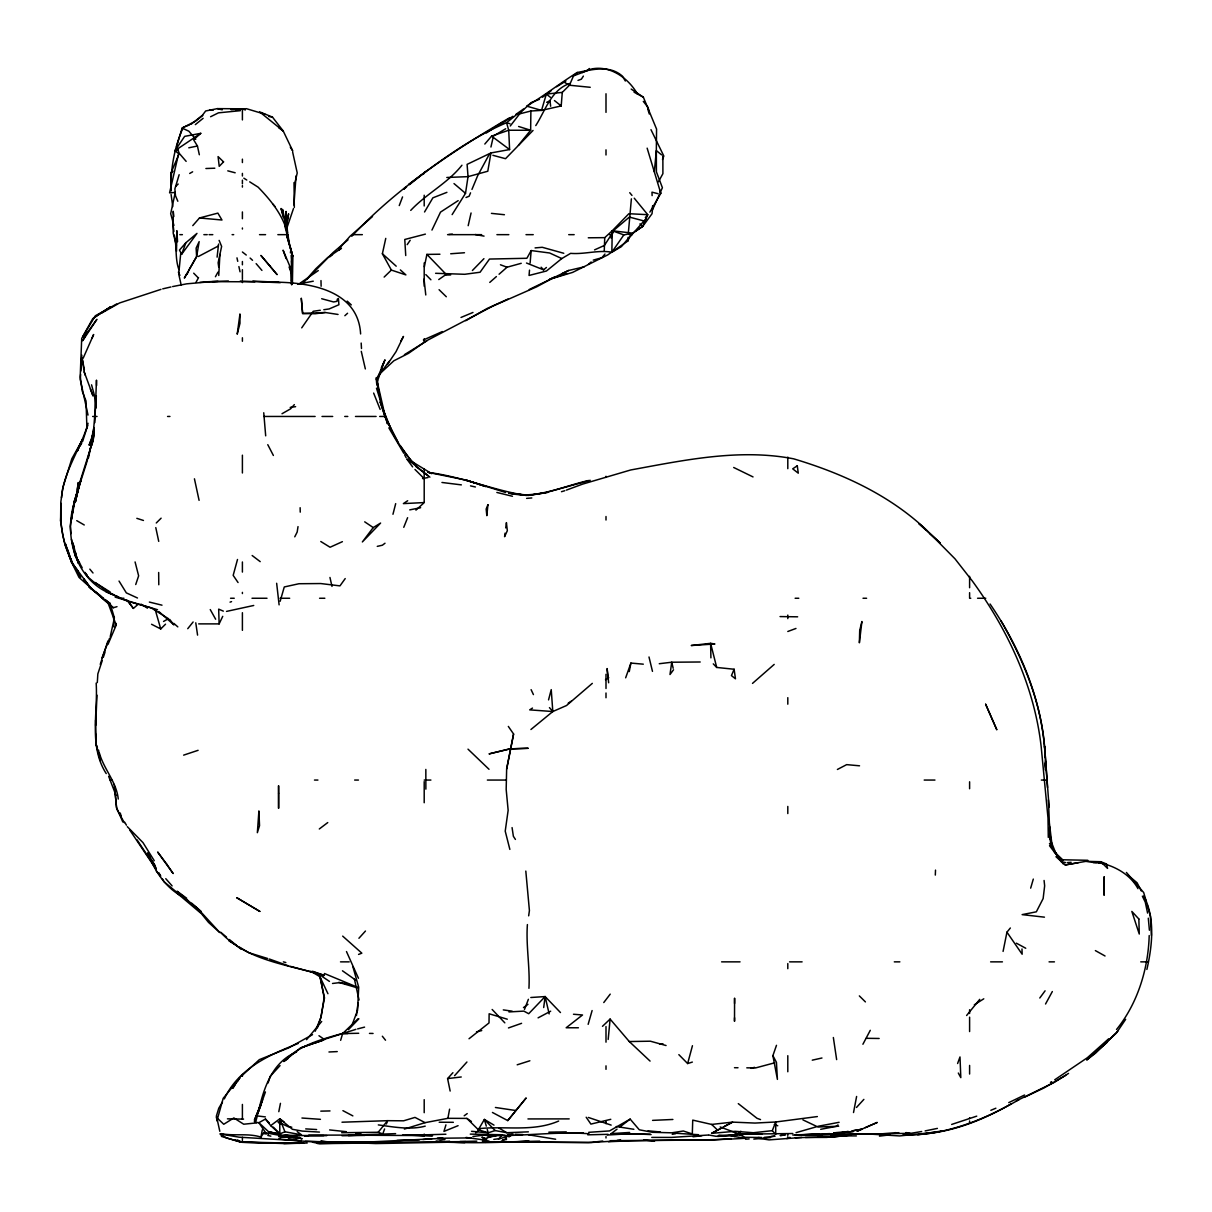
<?xml version="1.0" encoding="UTF-8"?>
<svg xmlns="http://www.w3.org/2000/svg" width="1212" height="1212" viewBox="0 0 1212 1212"><rect width="100%" height="100%" fill="white"/><g stroke="black" fill="none" stroke-linecap="round" stroke-linejoin="round"><path stroke-width="1.5" d="M734.533 1017.732L734.517 1021.307L734.578 998.143L734.563 1003.491M95.596 720.125L96.051 744.335L100.308 760.742L98.551 750.077M625.331 81.007L622.513 76.25C609.666 64.6 592.395 69.705 577.276 72.478L573.534 75.856L569.443 85.234L562.277 92.4L561.201 105.944L541.537 110.383L530.886 111.004L530.644 130.245L518.448 145.273M94.854 422.594L96.475 380.144L96.596 385.477M176.513 251.248L176.861 230.704L177.543 241.718M588.29 237.794L604.743 237.643L612.257 230.765L632.709 233.159L623.847 234.901L611.848 252.232L621.438 246.597L632.709 233.159L642.693 226.417L647.753 214.691L628.876 213.706L612.257 230.765L611.848 252.232C598.364 249.733 584.517 254.535 570.625 253.353L561.777 258.565L546.46 271.003L529.053 275.457L529.508 270.125M86.9 428.2L86.037 401.051L82.325 391.385L80.189 376.962L81.704 338.451L92.779 318.589L110.292 306.954M508.328 726.412L513.585 734.017L506.646 769.014L506.177 789.466L508.146 810.313L505.222 831.144L509.858 849.4M96.99 695.158L95.657 725.518M97.308 682.598L97.839 673.933L102.247 660.57M171.028 190.026C170.544 168.513 174.437 147 183.239 127.321L189.481 124.912M171.089 194.45L172.771 206.601M171.21 190.935L170.801 173.377L178.573 155.06M95.839 407.808L96.218 397.385M296.046 175.952L293.91 205.025M75.644 568.913C65.433 550.869 59.494 529.78 61.054 508.995M604.258 250.732L604.743 237.643M1149.203 935.558C1148.249 968.888 1137.629 1003.475 1116.525 1029.518M1149.4 930.24L1148.309 918.196M60.6 521.099L61.282 503.419M935.316 875.079L935.512 870.11M81.825 355.131L80.856 370.978M378.568 374.917L393.87 360.782L408.535 353.343L426.033 341.042L492.845 306.091L536.598 286.865L551.854 278.608L572.594 272.412L607.863 254.838L627.892 240.991L628.119 237.31M628.452 231.795L631.376 198.859M291.501 281.048L291.85 255.368M80.628 374.463L80.295 379.674L88.022 415.065M83.795 336.678L86.491 331.664M652.904 205.858L652.011 213.751L642.693 226.417L635.058 231.553M278.805 1111.677L280.457 1103.344M291.456 282.881L292.289 271.927L291.183 255.353M530.114 263.019L531.189 250.566L549.642 252.99L561.777 258.565M654.344 171.725L656.328 150.576L656.571 129.093L643.36 97.202L631.194 89.082M608.182 1039.441L610.106 1019.08L629.286 1041.547L650.071 1061.091M218.751 275.472L219.902 254.414L221.629 246.415L219.13 240.385M180.739 253.263L178.709 274.048L181.209 285.108M96.354 395.763L92.839 439.077L86.764 462.257L74.265 501.541L70.22 526.311L70.932 533.689M93.915 431.866L91.96 444.834M93.915 432.108L88.415 458.03M217.1 257.156L218.569 244.082M356.449 1015.52L358.07 1002.854M93.354 439.153L93.839 435.456M505.04 533.174L504.586 536.689L507.328 530.704L506.419 522.63L505.722 527.902M543.688 1007.536L545.127 996.567L530.826 997.506M76.189 498.238L76.901 492.996M77.371 489.497L78.295 482.497L75.447 501.632L79.81 482.391M290.425 252.899L290.895 249.324M91.824 444.971L94.006 428.927M527.402 924.574C525.856 945.648 530.083 967.024 528.947 988.31M528.659 915.833L529.417 910.576L525.811 871.08M452.121 214.615L465.514 193.329L468.029 176.649L467.105 164.362L490.966 152.939L509.601 149.561L508.722 130.245L506.571 122.7L516.539 114.64L530.886 111.004M298.016 526.614L297.182 532.038L294.758 536.825M506.646 769.014L513.585 734.017M286.714 224.584L288.592 213.797L286.699 224.432M490.966 152.939L487.785 171.24L468.029 176.649L446.804 177.482M303.788 1143.113L283.896 1143.552L262.55 1142.78L287.805 1143.052L239.915 1141.916L221.508 1136.417L221.114 1133.629C234.643 1136.295 247.824 1132.932 260.974 1137.098L262.277 1129.917M404.384 1129.069L425.079 1122.66L447.895 1118.328L449.591 1109.177M92.309 443.38L93.93 434.775M1146.885 969.433C1152.324 945.633 1155.294 918.332 1143.84 895.895M337.39 299.046L336.951 301.334L333.588 301.955L321.68 298.728M853.521 1112.54L856.611 1096.466M629.255 671.584L630.907 663.07L643.299 664.176M61.494 497.844C63.645 470.635 81.007 448.728 88.052 423.276M1003.082 951.405L1006.945 932.179L1010.353 927.998M93.915 427.533L91.733 438.123L94.188 431.093M424.367 266.746L426.897 254.399L439.941 254.232M219.902 254.414L218.13 262.822L218.705 266.958M400.354 269.912L405.884 274.897L391.37 270.079L382.386 253.747L385.764 238.385M75.447 501.632L79.78 482.437L92.854 440.926M110.247 636.542L114.352 618.317M468.18 225.69L471.074 212.979M490.936 147.031L493.435 136.077L505.677 128.76M295.107 182.148L297.228 172.937L292.637 152.061M392.961 514.282L395.688 503.631M548.551 699.885L551.233 689.628L552.808 711.535L530.932 729.503M269.367 1123.085L265.458 1119.024L258.868 1122.691L255.611 1122.327L257.005 1116.994M257.944 1113.434C263.413 1089.391 271.427 1062.257 296.531 1052.031M77.401 493.314L81.083 479.528L74.25 501.389L71.235 520.433L74.917 500.874C62.63 535.855 76.28 582.699 113.883 594.834M678.841 1054.637L687.643 1063.56L692.446 1045.714M237.507 559.474L233.174 575.367L238.052 582.533M100.248 664.358L107.868 641.072M256.55 1122.903L243.703 1124.221L233.871 1117.949L223.75 1124.266L217.584 1118.418L223.19 1098.33L239.749 1078.089L237.734 1081.013M588.153 1024.337L592.107 1010.55M280.154 601.273L284.275 586.956L298.97 583.73L320.725 583.548L339.966 585.881L345.208 578.578M1030.67 888.154L1033.306 879.079M340.648 1040.32L342.632 1033.578L358.707 1033.275M562.277 92.4L546.339 94.066L541.537 110.383L526.675 106.126C544.249 95.778 559.929 83.249 577.276 72.478M82.537 441.592L87.718 425.457M202.798 115.458L195.662 121.064L182.133 128.093L176.588 146.561L179.285 153.394L186.148 161.363M179.149 174.71L174.876 188.936L175.482 195.738L177.831 201.253M445.925 1124.872L443.956 1131.402L458.091 1125.675M276.245 1133.281L268.943 1131.963L267.867 1135.462L270.852 1136.159M611.09 238.113L612.924 232.234M268.094 1082.967L270.246 1076.286L280.063 1065.575M103.338 657.222L105.005 652.207M135.729 584.532L138.638 575.836L135.077 561.944M317.347 1028.034L321.15 1016.701L324.149 997.521L320.135 976.781L310.726 971.266M286.456 229.28L293.471 208.585M384.098 361.858L376.659 383.568L376.326 379.068M772.892 1055.652L776.438 1062.333L777.407 1079.392L772.892 1055.652L776.483 1045.32M94.006 431.366L89.097 445.243L91.158 440.123M262.125 1101.253L254.414 1120.206L262.595 1099.723M265.428 1091.936L256.974 1115.888L265.367 1116.903M625.665 677.811L630.907 663.07M384.583 1128.948L382.795 1133.917L378.174 1132.281L341.663 1132.72M386.386 1123.978L387.582 1120.676L403.596 1120.812L414.989 1117.403L425.079 1122.66M957.601 1063.53L959.995 1056.955L960.813 1077.635L958.313 1073.044M181.618 254.293L185.875 242.733L196.965 233.386L181.618 254.293L179.482 250.096L185.875 242.733M351.935 1025.291L357.54 1010.369L358.707 987.189L352.889 966.721M399.248 205.57L402.551 196.92M524.508 1009.414L528.387 999.309M101.975 657.874L109.61 638.194M403.763 527.326L407.611 517.691M260.989 1104.996L254.384 1121.63L255.611 1122.327M660.222 192.511L662.403 187.724L656.419 171.877L656.328 150.576L661.57 154.848M772.286 1130.66L775.695 1134.326L775.756 1121.994L754.985 1123.069L732.533 1122.115L711.611 1133.341L735.199 1131.311L753.394 1132.735L772.286 1130.66L775.756 1121.994L817.358 1116.57M627.892 240.991L629.24 237.703L646.481 218.16M662.479 159.408L663.843 156.075L650.98 129.669M377.296 378.553L385.007 359.828L381.356 367.706M315.211 1031.23L320.741 1017.792L324.498 997.885L319.998 977.023M108.019 644.314L116.185 625.165L116.019 623.392M470.544 192.829L469.12 196.238L465.999 197.495M471.953 189.42L477.634 175.77L489.254 154.333M734.124 669.251L731.457 675.599L735.457 678.811L734.124 669.251L716.701 667.448L713.277 663.873M82.249 439.744L77.401 450.955L82.492 439.623L71.811 458.803L62.842 487.497L60.827 501.935L60.6 520.918L62.827 535.159L64.933 544.688L71.629 562.383L79.038 577.442L113.307 607.727L117.003 606.667M92.142 337.906L93.642 334.512L83.158 358.222M659.586 194.087L652.662 209.418L652.526 205.964M431.957 230.068L440.517 212.115L458.181 200.631M198.692 623.877L219.13 623.892L222.735 616.332M862.914 1044.259L870.277 1030.306M1045.547 1004.006L1052.334 991.537M195.965 282.396L198.541 277.639M658.464 181.77L662.903 173.664L662.873 155.909M80.204 445.834L81.765 443.001M215.433 276.73L217.963 272.139M531.189 250.566L526.887 258.277L489.497 259.05L480.073 272.245L464.726 274.291L435.608 273.291M649.859 212.13L660.813 193.344L647.147 148.152M535.765 125.594C545.415 110.534 551.036 90.006 569.534 83.537M186.966 273.488L184.345 278.093L196.617 256.596L199.162 241.627L196.132 248.127L196.617 256.596L188.724 270.412M377.371 377.311L389.249 361.267M400.824 341.087L403.49 336.436L396.006 351.722L387.476 364.357M528.371 1131.841L506.828 1132.72L495.087 1130.554L488.209 1132.811L478.331 1129.72L484.376 1119.433L493.996 1125.13M424.548 211.979L432.881 197.829L446.91 192.344M222.478 1101.981L218.781 1108.192L216.418 1115.949L219.811 1131.296M224.326 1098.89C238.34 1068.666 268.988 1054.894 298.197 1043.487M82.734 336.754L95.324 315.787L116.67 303.97M260.974 1137.098L263.792 1132.417M583.381 76.098L581.366 79.174L577.988 80.416M1125.645 1019.337L1116.373 1033.094L1099.663 1048.501M186.709 274.427L188.527 271.761M232.81 1088.028L239.885 1077.574M232.734 1088.315L234.734 1085.391M407.171 244.642L410.186 240.279M301.727 327.846L313.226 311.287L320.286 310.257M1039.79 998.006L1045.077 990.825M589.244 68.493L587.775 70.493L573.534 75.856M673.539 669.766L669.994 674.523L671.736 662.222L700.203 661.994M373.251 527.568L362.358 541.946L380.598 523.054L373.251 527.568L364.706 521.842M603.773 1002.551L610.227 994.128M510.267 126.003L520.796 112.352L531.098 102.596L539.401 99.339M187.739 628.695L193.117 621.983M378.174 1132.281L387.582 1120.676L341.996 1122.206M507.752 1120.6L526.008 1098.148L507.752 1120.6L492.436 1112.464M966.615 1015.504L979.735 999.355M454.576 1075.695L466.923 1062.015M645.329 217.599L647.753 214.691L634.24 198.192M306.56 1039.669L321.68 1021.474M604.97 254.035L601.894 257.701L593.244 260.125M484.815 144.046L491.602 136.123L508.722 130.245L530.644 130.245L518.6 126.472M501.874 1135.189L498.496 1139.128L511.934 1135.008L508.934 1136.78M461.939 165.226C447.713 183.224 426.412 193.693 410.732 210.388M338.754 249.127L349.92 236.37L372.523 216.524M837.977 1124.857L836.719 1126.296L820.691 1129.311M192.769 225.629L199.495 217.963L217.872 213.115L221.963 220.008L199.495 217.963M303.97 282.199L315.771 268.791L327.725 257.55L341.466 248.218L338.618 250.354M294.349 404.626L290.562 408.853L282.017 413.731M358.919 938.27L365.463 931.043M450.152 1091.058L447.592 1078.589L452.924 1072.696M307 279.139L333.088 252.52L347.995 239.855M856.49 1107.465L863.868 1099.39M285.199 1060.061C303.894 1041.259 331.709 1037.396 355.889 1029.336M170.801 173.377L172.983 171.089M1107.435 1042.093L1086.694 1060L1095.815 1052.955L1117.767 1031.2M560.474 1012.55L545.127 996.567L528.705 1013.717L523.857 1011.111L508.934 1011.929M348.42 1029.67L358.888 1018.792M472.407 270.503L483.936 258.671M533.053 130.441L505.525 158.696L492.875 155.303M1108.722 1038.745L1087.452 1057.652L1054.713 1079.801M151.561 624.271L160.741 628.952L165.529 624.18M156.272 522.978L161.12 518.175M384.143 277.078L391.37 270.079M342.299 1033.866L358.116 1018.716M351.783 236.249C397.248 187.875 452.591 151.015 509.676 117.715M602.485 1026.322L610.106 1019.08M403.626 189.133L406.171 186.724M408.717 184.33C439.502 161.272 470.892 137.88 506.571 122.7L510.01 123.775M277.654 1133.72L280.775 1135.568L265.731 1132.811L263.413 1133.447L266.367 1134.023M175.634 186.406L178.194 184.057M241.279 1076.286L259.353 1059.636L288.683 1047.88L312.529 1034.654M475.725 1132.826L480.467 1128.493C506.586 1126.024 533.538 1131.932 558.656 1121.039M415.943 510.131L424.276 502.571L403.384 503.601L407.671 500.738M344.859 315.711L347.571 313.257M173.922 225.477L170.68 213.691L175.27 192.45L169.574 192.875L178.618 153.606L174.952 150.682L184.633 136.38L200.768 133.32L193.587 139.728L197.435 146.016L199.344 154.757M489.769 282.411L496.405 276.563M499.071 274.23L507.04 267.216L521.236 263.307M330.043 256.747L332.542 254.565M752.5 683.401L774.195 664.403M126.836 599.955L133.396 608.409L138.229 604.197M498.677 125.412L512.873 116.307M592.32 683.371L566.534 705.52L552.808 711.535L529.689 709.868L532.492 708.066M526.493 263.019L543.552 269.837L546.43 267.473M588.471 264.201L591.183 261.974M319.513 1041.517L322.846 1040.199L300.576 1047.91L283.76 1061.53L288.153 1058.44M195.329 124.609L203.116 118.321M403.778 189.193L406.596 186.936M409.414 184.678L426.366 171.134M191.041 124.321L202.465 115.216L205.661 110.974L217.372 108.626L241.839 108.807L245.369 109.959M720.17 1126.963L737.896 1133.584L740.85 1131.235M469.029 1038.745L489.012 1022.943L489.133 1013.777L507.283 1019.201M617.029 1129.16L611.181 1133.629L629.619 1132.447M619.938 1126.933L630.164 1119.115L639.3 1129.796L652.571 1132.311L671.736 1132.811L683.326 1131.008L692.31 1133.932L692.734 1120.115L711.656 1124.433L732.533 1122.115L724.488 1126.433M280.033 1138.129L282.426 1136.311M319.301 828.978L327.755 822.569M265.458 1119.024L270.7 1125.645L279.775 1118.812L284.123 1122.009M385.007 543.234L382.371 545.218L377.265 546.37M542.476 97.202L545.309 95.112M548.142 93.021L550.975 90.93M556.641 86.749L565.868 81.052M523.463 1007.596L527.962 1004.354M464.196 1115.767L467.226 1113.586M508.919 1136.614L511.888 1134.508M515.888 114.382L523.493 109.035M438.759 279.563L446.167 274.382L426.897 254.399M298.425 284.335L318.301 270.564M200.768 133.32L174.952 150.682L178.422 149.955M486.345 132.956L502.329 122.306M1065.727 1075.317L1043.971 1087.952L1024.201 1097.375M93.9 317.741L110.701 306.697M426.882 340.83L404.414 354.692M568.216 703.142L571.382 701.127M974.327 1004.793L983.78 998.809M1068.545 1073.408L1054.167 1082.437L1016.262 1100.935M605.47 679.765L608.757 677.735M1051.713 1081.634L1050.456 1082.361M101.217 313.317L119.549 302.97L160.969 289.365M506.222 1138.386L500.511 1141.765L488.36 1142.249M508.464 1027.943L521.584 1023.322M163.544 621.468L168.407 618.665L151.258 607.924L127.911 601.319L105.944 591.744M189.693 173.468L192.632 171.801M630.164 1119.115L609.545 1130.917L588.699 1132.326M465.726 320.695L487.057 308.53L508.025 299.046M538.083 1017.853L550.672 1011.187M1010.975 1103.95C983.129 1119.949 952.602 1132.281 920.226 1134.205M218.357 245.991L198.389 256.505M711.611 1133.341L721.261 1128.16M1019.171 1099.526C983.856 1120.115 944.284 1135.886 902.864 1135.068M584.184 266.837L568.64 270.473L529.205 289.501M837.401 769.468L846.658 764.636L859.535 765.802M1024.579 1095.012L1008.748 1102.632M582.427 72.508C603.273 60.797 626.907 75.22 637.451 94.081M210.6 116.731L218.478 112.837L240.385 110.671M546.657 102.308L550.006 100.747L550.642 106.247M554.414 277.078L549.672 279.29L567.095 273.412M562.323 273.412L568.64 270.473M486.906 1138.886L483.194 1137.523M322.528 1141.916L339.905 1142.689L320.771 1141.234L341.905 1143.295L355.237 1142.386M342.39 541.673L330.073 547.248L320.786 541.506M594.562 249.884L604.394 245.445L614.666 229.553L629.361 217.084L644.799 221.16M423.382 339.966L442.335 331.573M862.05 1129.069L856.975 1131.281L877.246 1122.433L865.429 1127.599M314.741 1043.108L319.877 1040.941M460.999 317.453L472.968 312.454M990.825 1110.298L995.87 1108.222M265.731 1132.811L258.868 1122.691L268.776 1131.932L279.805 1133.887L284.941 1131.781L301.485 1134.811L297.137 1131.599M358.555 954.42L361.843 953.177L342.678 936.118M787.8 631.497L795.966 628.452M786.724 1138.553L789.906 1137.371M566.383 490.118L582.654 484.103L630.71 469.968C684.189 460.181 739.396 448.319 793.663 458.833C842.204 473.316 889.775 495.057 926.862 530.341L954.98 558.808L972.236 580.866C1007.748 629.558 1034.624 686.946 1041.244 747.349L1048.001 818.055L1048.289 837.431M487.936 1140.992L484.603 1142.068L489.148 1141.189M230.053 602.152L231.553 601.622M300.576 1047.91L322.846 1040.199M976.736 1116.146L951.662 1124.448M183.633 755.137L198.101 750.319M472.922 1136.508L481.331 1135.417M425.215 1126.145C410.126 1130.16 393.552 1126.948 378.311 1124.903M517.191 1064.803L529.871 1060.773M687.643 1063.56L692.355 1062.076M321.574 1040.214L342.632 1033.578L347.844 1033.503M751.061 1068.363L754.515 1067.333M561.489 491.693L564.762 490.724M796.057 1132.659L818.539 1126.19L839.098 1122.312M588.517 480.497C562.489 486.451 536.143 499.526 509.055 493.163M590.244 480.3L544.733 492.905L529.977 495.163M937.406 1128.402L925.15 1130.902M774.695 1062.803L755.561 1067.939L746.789 1067.833M425.382 234.128L404.778 239.476L405.732 255.535M357.631 1028.897L364.57 1027.125M226.523 611.409L253.732 605.47M205.904 168.513L214.827 168.21M487.239 1137.765L497.738 1135.159M510.07 748.789L489.027 753.909L510.1 748.865L528.038 748.289L510.1 748.865M610.787 1119.312L590.895 1124.1L586.184 1117.237M476.498 1031.836L481.725 1030.594M162.741 288.85L170.983 286.956M812.267 1060.167L821.963 1058M188.784 147.803L197.435 146.016M409.747 509.873L420.625 507.707M172.634 286.577L186.678 283.835L207.161 282.017M297.804 284.169L313.272 281.184M422.549 478.573L428.063 477.513M487.285 1137.189L498.102 1135.099M672.251 1134.311L675.675 1133.69M921.665 1131.523L910.454 1133.387L905.955 1132.584M1055.955 856.702L1065.181 864.944L1086.103 861.323L1100.829 861.717L1106.48 863.989L1107.556 868.398L1100.829 861.717M328.967 1051.986L337.239 1051.592M851.975 1130.902L861.035 1129.387L853.778 1130.584M1065.181 864.944L1078.089 862.777M544.733 492.905L547.991 492.36M539.779 1141.128L512.009 1141.78L588.335 1142.658L611.954 1141.204M617.135 1140.386L620.589 1139.841M917.726 1134.765L942.951 1130.796M542.567 493.208L528.129 495.435L509.07 493.239M323.816 309.727L329.119 308.954L338.905 304.742L338.421 298.47M290.198 407.368L295.607 406.687M395.612 1133.629L365.933 1134.674M325.164 312.499L315.135 313.741L302.621 313.499L301.303 298.394L302.621 313.499L325.164 312.499L338.042 314.453M493.814 1139.371L498.92 1138.735M602.773 1141.007L591.714 1142.386L507.722 1142.174L529.114 1141.265C498.208 1142.371 466.878 1143.961 436.123 1141.007M850.324 1134.947L835.356 1136.811L795.36 1137.689M879.457 1136.144L888.532 1135.008M939.103 1131.856L899.546 1135.932L865.58 1133.796M332.512 983.477L339.86 982.584L348.48 984.114M659.267 663.721L671.736 662.222L673.175 668.251M447.592 1078.589L461.242 1076.983M502.556 1140.007L506.434 1139.553L506.283 1136.644M692.991 1136.765L701.899 1135.735M771.241 1136.538L774.635 1136.159M780.483 1135.508L784.088 1135.099M764.257 1137.371L774.922 1136.174M780.255 1135.568L785.588 1134.962M836.992 1133.265L853.399 1131.432L842.567 1132.372M335.497 1142.34L330.073 1142.946L362.464 1142.325M235.825 109.777L246.46 108.686L264.943 114.246M339.224 1142.643L342.42 1142.34M830.841 1135.038L838.34 1135.826L847.218 1134.977M850.688 1135.129L826.629 1137.401L805.374 1137.447M422.897 1139.553L431.896 1138.735M437.29 1138.235L442.683 1137.735M753.819 1139.113L770.529 1137.583M535.083 247.899L542.249 247.293L563.777 253.278M448.849 234.416L452.394 234.128M526.614 498.374L531.81 497.95M231.053 109.671L241.839 108.807M717.58 1136.447L743.501 1134.477M450.697 253.762L464.469 252.747M608.5 1141.749C654.116 1139.416 699.9 1141.234 745.592 1138.235M801.844 1137.447L769.044 1139.886L758.121 1138.219M731.351 1138.659L714.716 1139.841L610.318 1140.674M745.501 1139.219L749.152 1138.947M1067.575 862.55L1071.166 862.323M759.303 1137.477L745.077 1137.295L740.002 1134.917M883.29 1133.705L898.804 1132.69M795.693 1135.189L819.176 1133.781M199.813 282.381L217.978 281.351M607.212 1135.038L630.225 1133.705L651.086 1134.553M795.223 1134.902L829.917 1133.629M659.601 1044.168L663.131 1043.971M500.904 1134.72L470.271 1134.114M507.858 1134.356L513.07 1134.068M818.63 1136.432L822.266 1136.25M818.464 1136.432L822.145 1136.25M482.512 1141.022L486.163 1140.84M757.954 1137.598L761.484 1137.432M652.571 1120.373L672.887 1119.464M389.431 1142.31L343.799 1142.992L378.795 1142.31M354.737 1135.068L308.696 1135.159M818.009 1127.024L838.674 1126.221M878.609 1134.296L889.911 1133.856M206.555 281.79L228.401 281.002M354.525 1142.719L445.698 1138.174L470.983 1137.901M734.654 1134.144L744.107 1133.841M212.206 281.669L254.868 281.79M1093.163 862.671L1096.481 862.565M833.75 1133.175L841.552 1132.947M362.055 1142.31L352.828 1142.583L375.781 1143.567L466.302 1141.901M423.821 1134.871L445.91 1134.235M529.356 1141.749L483.679 1141.962M445.304 275.063L450.667 274.927M430.048 1142.037L449.985 1141.507L430.245 1141.81M317.317 1143.507L393.324 1142.295M583.366 1132.962L555.096 1132.72M587.775 1134.826L608.06 1134.326M397.006 1140.416L419.291 1139.886M283.896 1143.552L307.212 1143.007M320.786 1111.146L329.997 1110.934M459.939 1141.522L476.831 1141.143M366.615 1135.038L348.238 1135.417L365.888 1135.083M707.929 1135.053L671.554 1137.417L651.768 1137.401M374.053 1142.977L319.726 1143.658L312.469 1142.174M629.286 1041.547L650.359 1041.199L666.07 1045.532M465.878 1141.628L321.044 1142.568L374.917 1142.355M548.839 1132.159L566.277 1131.887M342.011 1135.735L365.009 1135.402M881.578 1133.826L803.617 1135.023M430.972 1142.174L447.031 1141.977L439.956 1141.053M833.674 1132.856L837.159 1132.826M300.061 1143.325L263.049 1142.901M569.185 1118.888L527.947 1118.934M362.646 1135.25L424.215 1135.568L405.672 1135.053M323.771 1135.599L283.411 1135.477L268.943 1131.963M326.801 1135.629L304.394 1135.75L308.545 1135.795M179.815 234.658L182.406 234.658M203.874 234.658L207.222 234.658M209.07 234.658L212.797 234.658M232.098 234.658L233.689 234.658M259.519 234.658L265.564 234.658M277.851 234.658L288.305 234.658M353.45 234.658L362.358 234.658M447.576 234.658L481.649 234.658M496.92 234.658L508.828 234.658M526.008 234.658L533.235 234.658M568.716 234.658L574.17 234.658M609.348 234.658L612.166 234.658M629.255 234.658L632.103 234.658M92.642 416.458L94.536 416.458M95.475 416.458L97.051 416.458M167.574 416.458L169.938 416.458M263.837 416.458L315.12 416.458M322.013 416.458L332.694 416.458M344.738 416.458L347.783 416.458M355.48 416.458L376.099 416.458M379.689 416.458L382.962 416.458M383.204 416.458L385.931 416.458M103.611 598.258L88.87 587.123M120.897 598.258L123.957 598.258M230.553 598.258L234.234 598.258M252.005 598.258L267.004 598.258M280.063 598.258L289.683 598.258M319.574 598.258L324.846 598.258M795.133 598.258L798.784 598.258M863.02 598.258L866.595 598.258M970.782 598.258L969.6 598.258L969.6 592.683M977.569 598.258L985.765 598.258M110.08 780.058L111.883 780.058M314.469 780.058L317.923 780.058M354.646 780.058L358.449 780.058M424.2 780.058L430.896 780.058M487.36 780.058L505.571 780.058M924.195 780.058L934.952 780.058M1041.32 780.058L1046.986 780.058M340.496 961.858L349.207 961.858M721.61 961.858L740.047 961.858M789.557 961.858L802.102 961.858M894.304 961.858L899.865 961.858M990.613 961.858L1002.43 961.858M1049.062 961.858L1054.44 961.858M1140.75 961.858L1148.34 961.858M578.412 1027.776L566.171 1027.761L582.517 1014.989L573.488 1014.247M610.697 1134.023L650.268 1134.281M447.895 1118.328L466.847 1118.403L471.423 1121.494M838.34 1135.826L856.399 1135.917M439.183 1122.236L453.349 1122.312M384.522 1142.522L360.812 1142.371L380.962 1142.568M734.487 1067.711L738.002 1067.742M402.535 1135.038L432.593 1135.735L411.807 1135.023M822.857 1133.811L833.886 1133.947L848.355 1131.508L835.598 1132.644M866.292 1038.305L879.139 1038.472M299.576 1135.689L283.411 1135.477L290.865 1135.932L285.381 1134.947M780.058 616.575L797.647 616.817M589.017 1133.75C552.52 1131.023 515.615 1137.674 479.528 1134.902M240.249 281.063L280.26 282.684M369.463 1033.397L373.054 1033.457M430.26 1141.871L464.832 1142.628M340.208 1142.295L355.328 1142.552M227.447 1118.827L243.551 1119.13M322.18 1142.552L341.708 1142.916M305.379 1141.34L332.118 1141.931M1060.197 859.717L1087.815 860.293M298.41 1140.719L239.158 1137.189L219.917 1133.917L226.477 1137.962L242.082 1142.28L264.489 1142.81M737.896 1133.584L761.787 1134.19M234.689 1139.916L242.082 1142.28L277.2 1143.249M268.322 282.199C304.485 281.578 358.04 287.789 360.615 333.951M316.62 1129.539L305.712 1128.887M329.619 1129.932L346.344 1131.675M411.944 1135.008L417.382 1135.189M792.799 1135.038L910.182 1133.341M339.648 1142.461L305.591 1141.356L278.578 1139.007M515.267 1134.281L522.751 1134.553M718.928 1135.159L731.942 1135.659M252.899 281.063L278.654 282.275M319.468 1132.084L302.197 1131.084L292.41 1129.296L279.775 1118.812L279.805 1133.887L270.7 1125.645M698.551 1134.705L672.827 1133.068M278.593 1136.583L298.258 1137.795L279.987 1136.25L289.32 1137.083M209.934 109.868L213.327 110.08M301.94 1118.025L320.438 1119.327M792.83 1133.523L741.699 1134.19L716.095 1136.311L708.687 1134.977M660.434 1131.978L648.041 1130.826M293.062 1137.417L300.531 1138.068M471.559 1131.311L488.209 1132.811L487.239 1129.463M491.436 213.373L504.419 214.721M633.861 1129.296L616.257 1126.524M461.363 484.876L441.956 482.467M509.161 493.087L528.841 495.284M1044.456 917.166L1022.125 914.621L1036.336 911.818L1043.138 898.562L1044.653 885.836L1044.077 880.473M437.502 1138.568L444.971 1139.431M291.819 1127.205L288.335 1126.781L278.063 1121.964L280.442 1124.312M501.617 1134.962L505.01 1135.386M1086.103 861.323L1106.48 863.989M643.633 1139.856L654.51 1141.28M466.044 1137.432L486.36 1140.28L482.27 1137.265M503.298 1009.899L512.161 1011.172M495.42 1107.48L515.524 1110.48M590.229 87.294L569.443 85.234L563.595 81.855M733.836 1136.432L742.668 1137.841M355.646 1133.175L361.237 1134.084M528.371 1134.765L555.626 1139.235M526.447 495.496C492.981 490.284 461.545 476.422 427.685 472.362M894.971 1132.614L898.516 1133.205M268.731 116.443L272.458 117.094L283.199 130.957L292.819 151M475.286 234.537L484.042 236.113M161.999 605.182L149.364 602.076M470.514 485.876L475.422 486.982M288.395 1138.583L301.091 1140.962M429.078 472.574L465.772 480.028L505.54 492.451M1098.148 862.52C1113.919 865.383 1130.175 874.17 1137.977 888.669M227.78 170.847L235.173 172.786M424.2 478.649L414.974 469.453M512.464 496.269L496.859 492.451M1060.606 861.459L1065.772 862.671M217.372 108.626L222.235 109.837M296.955 1137.523L302.167 1138.825L296.773 1137.462M658.071 193.708L651.98 192.163L652.117 195.617M357.388 987.856L338.724 982.371M290.425 966.373L324.452 975.402L312.423 971.236M322.634 975.099C287.653 964.616 246.809 960.48 220.66 932.407M157.53 609.712L115.155 597.122M611.151 1125.115L588.381 1117.449M283.381 961.858L285.835 962.555M267.64 958.495L248.808 952.708L239.582 947.208M136.835 518.342L143.455 520.463M474.119 482.755L465.772 480.028L485.754 486.542L477.467 483.846M612.257 230.765L623.847 234.901M313.075 971.645L323.498 975.751M269.352 959.025L288.623 965.903M760.53 1119.585L757.076 1118.343L738.29 1103.632M774.317 1124.524L777.756 1125.766M500.435 264.777L507.04 267.216M357.646 987.31L324.407 973.509M482.421 1141.113L485.739 1142.401M731.412 1135.159L734.805 1136.492M272.458 117.094L259.61 111.852L283.199 130.957L278.821 127.79M729.457 1134.993L732.699 1136.326M223.341 611.136L218.675 609.136L219.13 623.892M484.103 1139.25L486.36 1140.28L481.997 1137.129M137.486 598.001L126.336 592.88L119.034 581.063M182.133 128.093L188.86 131.199L195.753 139.304M753.031 476.922L733.684 467.484M802.92 1119.873L816.327 1126.236M237.31 1139.916L242.082 1142.28M342.92 1110.647L352.859 1115.888M634.073 92.188L643.36 97.202M1016.368 943.178L1025.731 948.254M1095.375 950.602L1105.041 955.995M104.838 599.819L110.125 603.47L114.413 617.953M76.75 520.645L84.249 524.978M498.814 1127.978L506.828 1132.72M228.841 940.785L236.522 945.375M409.641 460.166L431.699 473.68M243.854 178.194L246.778 180.027M249.702 181.845L258.126 187.163C272.67 202.146 286.547 219.599 288.85 241.112M141.046 604.152L147.455 608.166M110.216 592.017L94.975 582.487L108.777 592.198L119.352 597.743L116.307 595.834M129.639 829.856L156.03 869.155L147.864 852.718C154.182 869.974 164.468 886.29 180.694 895.729M183.512 897.622L187.754 900.455M321.801 976.251L329.452 981.417M318.968 1035.715L324.68 1039.669M342.466 970.797L356.176 980.447M186.678 898.243L177.103 891.244L199.374 910.303L219.826 932.589L208.525 922.408L195.647 906.531M491.602 136.123L509.601 149.561M415.64 466.317L428.472 476.074M252.157 555.52L260.201 561.641M242.4 252.005L246.263 255.035M105.171 599.546L110.125 603.47M407.262 459.136L429.896 477.149M546.339 94.066L550.399 97.308M554.445 100.551L561.201 105.944M96.248 592.335L100.641 595.895M179.376 894.395L164.029 881.76L162.272 878.715M220.766 932.331L226.538 937.149M229.432 939.542L241.006 949.163M1128.433 875.518L1137.068 882.775L1141.295 890.971M95.369 583.351L87.855 577.003L85.022 572.367M177.861 893.835L200.222 912.697M454 183.573L465.514 193.329M191.723 903.213L201.237 911.469M173.786 623.347L177.816 626.877M113.307 607.727L91.642 588.729L109.186 604.243M158.817 611.53L173.922 624.877L169.665 619.362M382.386 253.747L396.203 266.185M172.104 885.896L165.771 878.685M925.635 529.72L918.954 523.645L940.315 543.097L929.634 533.371M639.936 223.887L642.693 226.417M347.193 301.121L351.298 304.894M250.126 258.065L252.535 260.292M256.141 263.64L261.928 270.412M1054.273 851.794L1063.227 860.262M711.656 1124.433L717.14 1129.69M467.999 749.152L489.012 769.287M83.673 580.866L91.854 588.774M439.077 289.698L446.304 296.758M466.847 1118.403L478.331 1129.72M859.338 995.9L865.413 1001.9M425.821 274.609L430.911 279.79M193.693 273.185L197.859 277.442M416.337 465.65C403.49 453.364 394.37 437.532 387.385 421.306L397.763 441.592M273.276 1127.13L279.805 1133.887M495.087 1130.554L484.376 1119.433L486.285 1126.115M492.148 1009.475L504.828 1022.852M127.305 826.66L142.986 842.613L154.242 860.702M412.61 466.893L406.944 459.227M541.143 267.216L543.552 269.837M217.584 1118.418L216.372 1117.07L217.13 1121.009M272.927 204.146L274.912 206.419M1126.402 872.458L1143.689 892.547L1146.294 901.592M549.445 707.626L552.808 711.535M156.287 871.004L160.681 876.155M80.689 577.276L76.235 570.019M89.824 569.14L93.006 572.988M629.74 192.693L631.997 195.435M1055.364 852.975L1057.576 855.733M643.299 101.384L647.965 107.232L649.223 113.958M382.341 1036.23L385.522 1040.214M1049.516 845.703L1061.5 861.49M78.204 571.246L71.629 562.383L65.463 543.976L71.629 562.383L91.354 588.941L83.689 578.624M150.439 860.02L137.077 839.886M152.682 863.05L154.924 866.08M128.002 601.076L133.396 608.409M400.475 445.895L412.095 462.257M1006.945 932.179L1022.14 954.223L1021.989 948.966M154.772 864.853L151.727 860.414L156.121 868.034M1049.501 843.476L1063.106 863.883M515.418 839.431L513.373 836.28L512.07 827.599M990.052 603.985C1020.943 649.193 1043.032 702.339 1045.153 757.47M388.855 427.881L403.778 453.258M290.319 147.167L292.243 150.318M82.174 567.716L75.053 555.202L71.463 539.219M85.991 573.912L87.855 577.003L86.022 573.882M79.628 562.989L75.053 555.202L78.553 561.535M124.715 822.236L126.442 825.19M158.757 872.61L160.514 875.67M1001.203 621.165C1024.958 662.706 1043.744 708.914 1045.183 757.318M210.252 609.575L215.645 619.226M124.291 822.675L116.731 808.995L114.216 784.422M106.232 773.589C88.703 746.35 98.066 713.262 96.172 683.113M404.611 454.742L406.171 457.727M267.776 444.668L273.382 455.47M68.842 555.46L72.129 561.929M71.008 559.732L67.796 549.975M1142.371 896.168L1145.279 902.152L1147.582 913.106M178.376 272.124L179.921 275.366M531.098 689.658L533.432 694.597M318.423 973.554L327.952 993.719M346.48 951.556L358.449 978.266M122.821 821.994L116.488 807.389L114.807 788.315M380.144 409.398L373.644 393.082M376.493 388.188L383.159 409.641L391.794 430.942M279.775 1118.812L284.941 1131.781M1049.925 838.416L1055.758 853.142M97.475 748.168L96.051 744.077L95.839 734.23M108.626 776.286L116.064 795.481M90.385 388.991L93.036 395.96L84.219 371.948L82.022 357.585L84.37 369.827M99.414 753.182C103.944 769.347 116.488 781.891 118.261 799.041M386.719 419.534L380.113 401.793L385.325 417.792M107.732 602.122L116.079 624.786M659.661 190.178L660.813 193.344M286.093 258.58L283.093 250.172L289.88 266.352L291.486 273.715L291.85 284.638M289.092 266.988L291.486 273.715L291.577 284.668L291.456 260.898M381.129 403.217L387.552 423.927L383.159 409.641M287.289 228.674L281.063 208.494L283.35 217.342M84.219 371.948L85.219 375.19M120.246 813.04L121.245 816.343M1147.325 905.212L1150.446 916.06L1151.4 935.437M290.592 248.081L292.637 256.141L286.759 235.673L292.88 256.505L292.41 283.729M155.212 609.651L160.741 628.952M361.282 351.344L365.342 368.933M91.551 384.825L95.203 398.309M72.887 543.112L74.356 548.582M75.341 552.233L78.28 563.186L72.841 542.931M385.537 417.792L376.493 378.477L377.174 385.674M285.562 225.947L287.35 232.916M284.835 225.947L292.637 256.141M176.391 245.612L173.195 233.159L173.225 211.282L173.861 216.509M716.701 667.448L710.611 643.33L691.249 645.511L714.898 643.996L710.611 643.33L710.914 657.858M178.906 269.625C174.861 258.444 177.058 246.506 174.316 235.158M648.996 656.98L652.48 671.357M283.26 212.706L282.457 209.312L286.835 227.932L286.047 211.433L286.123 220.72M285.259 221.205L286.865 228.007M545.127 996.567L549.172 1013.929M329.952 577.457L331.997 586.411M354.358 978.857L359.055 999.991M236.976 257.853L237.734 261.337M238.885 266.564L240.052 271.806M194.435 478.801L199.086 500.359M155.787 527.614L158.727 541.37M376.22 377.568L380.78 401.384M172.649 221.296L173.892 231.492M833.356 1037.517L836.644 1059.606M195.768 622.817L197.571 635.118M1052.107 845.885L1049.365 822.797L1048.425 799.859M276.654 583.275L279.108 604.864M287.653 232.81L285.759 216.1L285.835 223.523M608.651 682.78L607.106 668.569L607.954 677.781M424.048 279.093L425.776 294.97M1051.349 845.855L1049.486 828.235L1050.516 842.204M263.746 412.762L265.686 435.835M94.521 395.915L95.748 408.156M1047.516 787.558L1044.592 746.334L1049.077 807.071M1045.365 762.696L1045.714 768.044L1045.365 760.894M1049.637 826.66L1050.44 839.886M361.176 343.057L361.494 348.526M377.402 380.341L378.008 391.097M1045.35 764.681L1045.592 770.181L1045.335 762.924M113.58 616.529L114.004 626.983M300.137 507.707L300.243 512.146M648.375 108.489L648.45 111.534M320.983 280.578L321.119 286.244M294.016 182.588L294.319 207.434M158.666 572.488L158.787 584.76M425.836 769.423L425.867 789.133M969.6 576.321L969.6 587.729M969.6 781.801L969.6 788.739M969.6 1009.747L969.6 1013.459M969.6 1017.171L969.6 1031.563M969.6 1065.409L969.6 1074.044M969.6 1117.722L969.6 1118.57M969.6 1120.964L969.6 1123.372M787.8 457.121L787.8 468.665M787.8 615.075L787.8 618.62M787.8 697.657L787.8 704.187M787.8 806.434L787.8 813.57M787.8 963.57L787.8 968.676M787.8 1055.697L787.8 1071.756M787.8 1133.69L787.8 1135.402M787.8 1136.735L787.8 1138.492M606 93.763L606 112.368M606 149.833L606 154.984M606 476.286L606 477.407M606 516.509L606 520.024M606 674.296L606 688.507M606 693.006L606 697.748M606 1026.549L606 1042.168M606 1065.848L606 1069.332M606 1120.767L606 1123.676M606 1136.538L606 1137.977M424.2 172.483L424.2 173.604M424.2 195.223L424.2 205.964M424.2 262.928L424.2 286.199M424.2 338.784L424.2 342.329M424.2 469.089L424.2 501.829M424.2 781.604L424.2 802.738M424.2 1099.663L424.2 1112.692M424.2 1134.068L424.2 1135.902M242.4 109.095L242.4 119.927M242.4 159.151L242.4 162.559M242.4 173.392L242.4 175.998M242.4 180.133L242.4 183.815M242.4 185.633L242.4 187.102M242.4 211.948L242.4 218.721M242.4 227.977L242.4 229.038M242.4 261.504L242.4 264.807M242.4 269.685L242.4 279.427M242.4 281.032L242.4 282.593M242.4 337.769L242.4 341.254M242.4 455.182L242.4 472.983M242.4 561.974L242.4 572.079M242.4 592.38L242.4 593.562M242.4 612.711L242.4 630.346M242.4 1074.499L242.4 1076.271M242.4 1104.435L242.4 1119.1M242.4 1137.28L242.4 1139.704M242.4 1140.553L242.4 1142.28M278.593 793.224L278.593 808.328L278.578 785.724L278.593 793.224M1104.238 876.806L1104.087 895.032L1104.238 876.806M859.702 630.482L859.369 642.799L861.914 621.498L859.702 630.482M258.898 811.207L257.353 832.689L259.535 825.66L258.898 811.207M487.921 504.737L486.83 515.661L486.163 509.04L487.921 504.737M239.931 314.226L237.204 334.179L239.976 323.346L239.931 314.226M86.719 333.436L82.643 340.754L96.899 319.317L86.719 333.436M223.553 161.878L219.22 166.332L218.084 156.59L223.553 161.878M797.284 465.772L792.709 468.847L798.269 473.165L797.284 465.772M259.822 911.409L236.734 897.698L259.822 911.409M1138.856 918.999L1131.841 911.424L1139.265 934.043L1138.856 918.999M269.973 266.14L260.928 255.429L277.109 274.639L269.973 266.14M166.695 864.126L157.651 852.021L173.149 873.534L166.695 864.126M996.764 729.639L985.644 704.233L996.764 729.639"/></g></svg>
